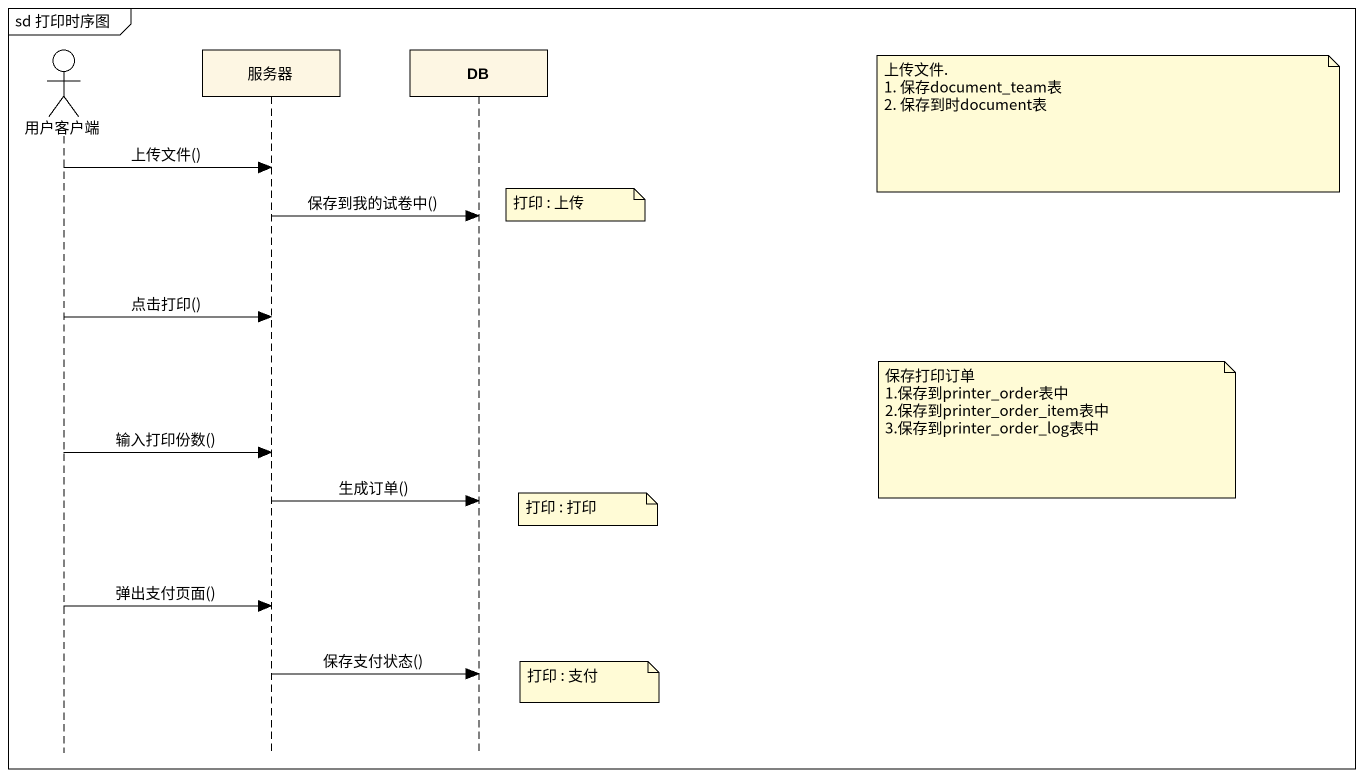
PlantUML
@startuml
mainframe sd 打印时序图
hide footbox
actor 用户客户端
participant 服务器
participant DB

note right of DB
  上传文件.
  1. 保存document_team表
  2. 保存到时document表
end note
用户客户端 -> 服务器 : 上传文件()
note right of DB : 打印 : 上传
服务器 -> DB : 保存到我的试卷中()
用户客户端 -> 服务器 : 点击打印()
note right of DB
  保存打印订单
  1.保存到printer_order表中
  2.保存到printer_order_item表中
  3.保存到printer_order_log表中
end note
用户客户端 -> 服务器 : 输入打印份数()
服务器 -> DB : 生成订单()
note right of DB : 打印 : 打印
用户客户端 -> 服务器 : 弹出支付页面()
服务器 -> DB : 保存支付状态()
note right of DB : 打印 : 支付
@enduml
